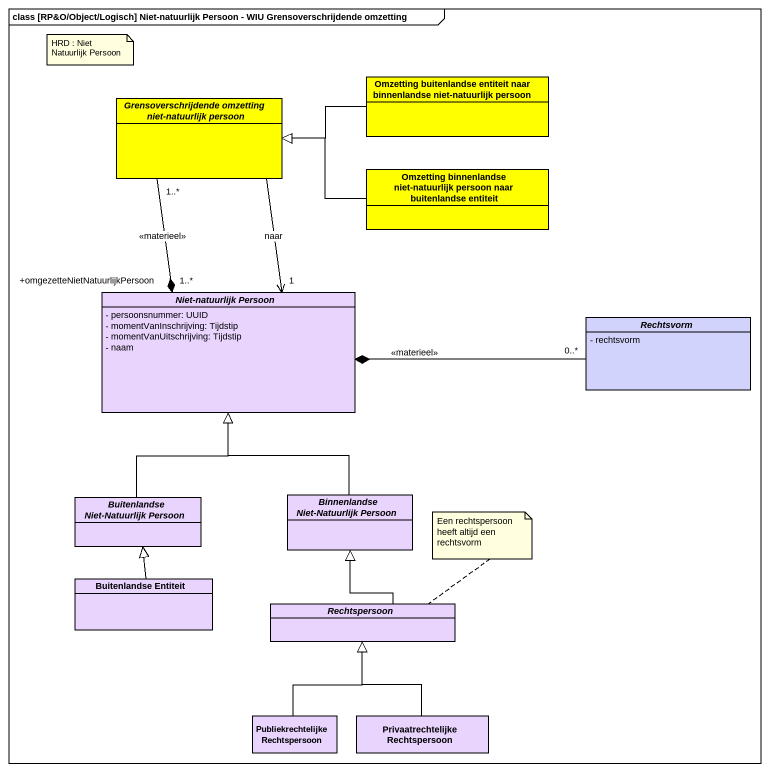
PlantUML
@startuml
mainframe class [RP&O/Object/Logisch] Niet-natuurlijk Persoon - WIU Grensoverschrijdende omzetting
hide circle
hide empty members
skinparam classAttributeIconSize 0
abstract class "Grensoverschrijdende omzetting niet-natuurlijk persoon" as Grensoverschrijdende #FFFF00
class "Omzetting buitenlandse entiteit naar binnenlandse niet-natuurlijk persoon" as Omzetting_buitenlandse #FFFF00
class "Omzetting binnenlandse niet-natuurlijk persoon naar buitenlandse entiteit" as Omzetting_binnenlandse_niet #FFFF00
abstract class "Niet-natuurlijk Persoon" as Niet_natuurlijk_Persoon #E9D4FE {
  - persoonsnummer: UUID
  - momentVanInschrijving: Tijdstip
  - momentVanUitschrijving: Tijdstip
  - naam
}
abstract class Rechtsvorm #D2D3FC {
  - rechtsvorm
}
abstract class "Buitenlandse Niet-Natuurlijk Persoon" as Buitenlandse_Niet #E9D4FE
abstract class "Binnenlandse Niet-Natuurlijk Persoon" as Binnenlandse_Niet #E9D4FE
class "Buitenlandse Entiteit" as Buitenlandse_Entiteit #E9D4FE
abstract class Rechtspersoon #E9D4FE
class "Publiekrechtelijke Rechtspersoon" as Publiekrechtelijke #E9D4FE
class "Privaatrechtelijke Rechtspersoon" as Privaatrechtelijke #E9D4FE
Grensoverschrijdende "1..*" --* "+omgezetteNietNatuurlijkPersoon\n1..*" Niet_natuurlijk_Persoon : <<materieel>>
Grensoverschrijdende --> "1" Niet_natuurlijk_Persoon : naar
Omzetting_buitenlandse -left-|> Grensoverschrijdende
Omzetting_binnenlandse_niet -left-|> Grensoverschrijdende
Rechtsvorm "0..*" -left-* Niet_natuurlijk_Persoon : <<materieel>>
Buitenlandse_Niet -up-|> Niet_natuurlijk_Persoon
Binnenlandse_Niet -up-|> Niet_natuurlijk_Persoon
Buitenlandse_Entiteit -up-|> Buitenlandse_Niet
Rechtspersoon -up-|> Binnenlandse_Niet
Publiekrechtelijke -up-|> Rechtspersoon
Privaatrechtelijke -up-|> Rechtspersoon
note as N1
  HRD : Niet Natuurlijk Persoon
end note
note top of Rechtspersoon : Een rechtspersoon heeft altijd een rechtsvorm
@enduml
